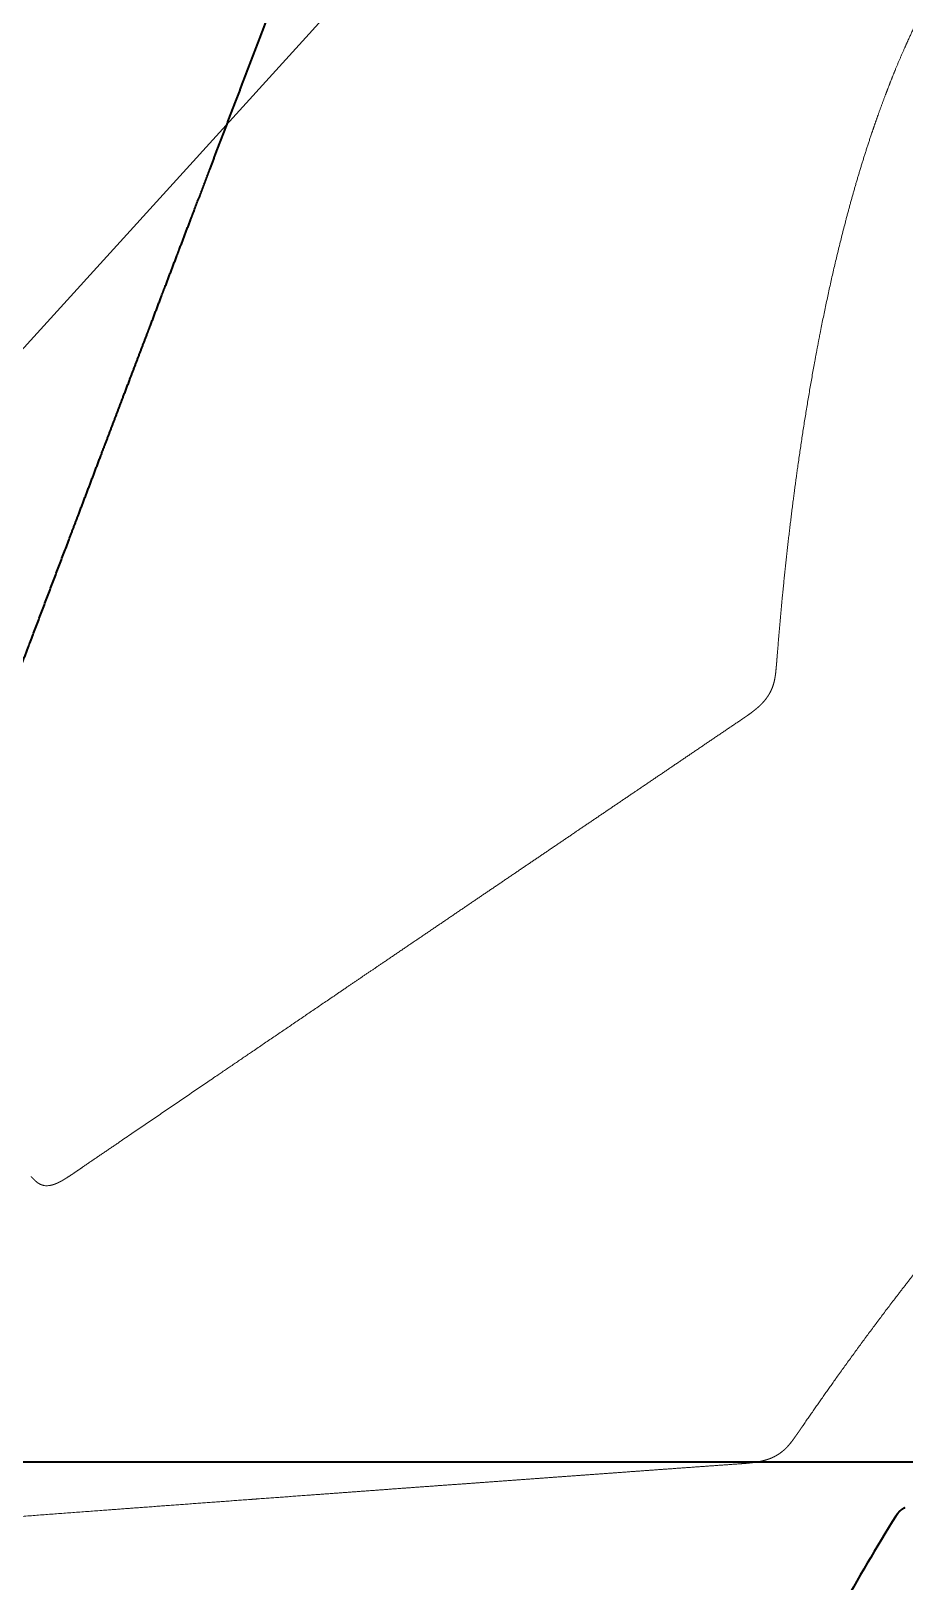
# Model space of a CAD drawing. Header units: millimetres. Extents: x 120 to 10915, y 515 to 8014.
# Drawn here: x 8374.3 to 8479.4, y 7013.1 to 7199.7 of the extents above; entities that cross this region are included whole.
import ezdxf

# ---------------------------------------------------------------- set-up
doc = ezdxf.new("R2010")
doc.units = ezdxf.units.MM
doc.layers.get('0').update_dxf_attribs({"lineweight": 13})
doc.layers.add('201_Dimensions', color=7, linetype='Continuous', lineweight=13)

# ---------------------------------------------------------------- blocks, each defined once
blk = doc.blocks.new('BLOCK12')
at = {"layer": '201_Dimensions', "color": 2, "lineweight": 25}
blk.add_line((8292.5, 3172.5), (8839.900391, 3775.256348), dxfattribs=at)
blk = doc.blocks.new('2903066')
at = {"layer": '201_Dimensions', "color": 3, "lineweight": 18}
blk.add_line((8380.4, 3162.92), (8380.42, 3162.94), dxfattribs=at)
at = {"layer": '201_Dimensions', "color": 3, "lineweight": 35}
blk.add_line((8927.77, 3127.5), (8359.76, 3127.5), dxfattribs=at)
at = {"layer": '201_Dimensions', "color": 3, "lineweight": 18}
blk.add_arc((8376.18, 3162.74), 1.99, 262.1487, 276.2123, dxfattribs=at)
at = {"layer": '201_Dimensions', "color": 3, "lineweight": 35}
blk.add_ellipse((8509.61, 3111.36), major_axis=(-50.44, -74.28), ratio=0.350731, start_param=4.819602, end_param=4.969214, dxfattribs=at)
at = {"layer": '201_Dimensions', "color": 3, "lineweight": 18}
for points, knots in [([(8486.01, 3310.13), (8485.47, 3309.28), (8484.94, 3308.43), (8484.42, 3307.56), (8483.85, 3306.59), (8483.3, 3305.61), (8483.25, 3305.52), (8483.14, 3305.32), (8483.03, 3305.12), (8482.98, 3305.02), (8482.87, 3304.83), (8482.76, 3304.63), (8482.71, 3304.53), (8482.22, 3303.63), (8481.75, 3302.72), (8481.34, 3301.9), (8480.52, 3300.23), (8479.74, 3298.53), (8479.34, 3297.65), (8478.76, 3296.31), (8478.2, 3294.96), (8478.01, 3294.49), (8477.63, 3293.53), (8477.26, 3292.57), (8477.07, 3292.07), (8476.61, 3290.86), (8476.17, 3289.63), (8475.91, 3288.9), (8475.66, 3288.17), (8475.41, 3287.43)], [0, 0, 0, 0, 0, 0, 20.289058, 20.289058, 20.289058, 22.543856, 22.543856, 22.543856, 24.798653, 24.798653, 24.798653, 27.053451, 27.053451, 27.053451, 45.393752, 45.393752, 45.393752, 64.585818, 64.585818, 64.585818, 74.741555, 74.741555, 74.741555, 85.299381, 85.299381, 85.299381, 100.864002, 100.864002, 100.864002, 100.864002, 100.864002, 100.864002]), ([(8475.41, 3287.43), (8474.2, 3283.85), (8473.12, 3280.23), (8472.14, 3276.59), (8470.51, 3269.91), (8469.13, 3263.18), (8468.56, 3260.15), (8467.41, 3253.61), (8466.44, 3247.05), (8465.97, 3243.54), (8465.25, 3237.64), (8464.65, 3231.72), (8464.42, 3229.32), (8464.22, 3226.92), (8464.03, 3224.51)], [0, 0, 0, 0, 0, 0, 75.889392, 75.889392, 75.889392, 138.036558, 138.036558, 138.036558, 209.19621, 209.19621, 209.19621, 257.636512, 257.636512, 257.636512, 257.636512, 257.636512, 257.636512]), ([(8462.9, 3219.65), (8462.95, 3219.72), (8463, 3219.8), (8463.04, 3219.87), (8463.17, 3220.09), (8463.29, 3220.32), (8463.35, 3220.47), (8463.53, 3220.9), (8463.66, 3221.34), (8463.72, 3221.63), (8463.8, 3222.06), (8463.85, 3222.49), (8463.86, 3222.62), (8463.88, 3222.81), (8463.9, 3223.01), (8463.91, 3223.08), (8463.91, 3223.13), (8463.92, 3223.18)], [0, 0, 0, 0, 0, 0, 1.776995, 1.776995, 1.776995, 5.101639, 5.101639, 5.101639, 11.016671, 11.016671, 11.016671, 13.785671, 13.785671, 13.785671, 14.865171, 14.865171, 14.865171, 14.865171, 14.865171, 14.865171]), ([(8463.97, 3223.79), (8463.97, 3223.78), (8463.97, 3223.77), (8463.97, 3223.76), (8463.96, 3223.66), (8463.95, 3223.57), (8463.94, 3223.47), (8463.93, 3223.38), (8463.93, 3223.28), (8463.92, 3223.27), (8463.92, 3223.25), (8463.92, 3223.23), (8463.92, 3223.22), (8463.92, 3223.2), (8463.92, 3223.19)], [0, 0, 0, 0, 0, 0, 0.268651, 0.268651, 0.268651, 2.08936, 2.08936, 2.08936, 2.346368, 2.346368, 2.346368, 2.59504, 2.59504, 2.59504, 2.59504, 2.59504, 2.59504]), ([(8463.97, 3223.79), (8463.98, 3223.85), (8463.98, 3223.91), (8463.98, 3223.96), (8463.99, 3224.06), (8464, 3224.15), (8464, 3224.2), (8464.01, 3224.28), (8464.02, 3224.36), (8464.02, 3224.4), (8464.02, 3224.44), (8464.03, 3224.49), (8464.03, 3224.49), (8464.03, 3224.49), (8464.03, 3224.5), (8464.03, 3224.5), (8464.03, 3224.5), (8464.03, 3224.5), (8464.03, 3224.5), (8464.03, 3224.51), (8464.03, 3224.51)], [0, 0, 0, 0, 0, 0, 1.209761, 1.209761, 1.209761, 2.069578, 2.069578, 2.069578, 2.95645, 2.95645, 2.95645, 2.998467, 2.998467, 2.998467, 3.040484, 3.040484, 3.040484, 3.047382, 3.047382, 3.047382, 3.047382, 3.047382, 3.047382]), ([(8459.68, 3216.81), (8459.9, 3216.96), (8460.12, 3217.11), (8460.34, 3217.26), (8460.71, 3217.51), (8461.06, 3217.78), (8461.2, 3217.89), (8461.41, 3218.06), (8461.61, 3218.23), (8461.68, 3218.28), (8461.93, 3218.51), (8462.18, 3218.75), (8462.35, 3218.94), (8462.57, 3219.19), (8462.77, 3219.46), (8462.81, 3219.52), (8462.86, 3219.59), (8462.9, 3219.65)], [0, 0, 0, 0, 0, 0, 5.380261, 5.380261, 5.380261, 8.943382, 8.943382, 8.943382, 10.69195, 10.69195, 10.69195, 15.820416, 15.820416, 15.820416, 17.387532, 17.387532, 17.387532, 17.387532, 17.387532, 17.387532]), ([(8459.68, 3216.81), (8458.06, 3215.71), (8456.44, 3214.61), (8454.83, 3213.52), (8451.72, 3211.41), (8448.6, 3209.29), (8447.1, 3208.28), (8444.17, 3206.29), (8441.23, 3204.3), (8439.79, 3203.32), (8436.86, 3201.33), (8433.94, 3199.35), (8432.48, 3198.36), (8429.44, 3196.29), (8426.39, 3194.23), (8424.8, 3193.14), (8421.57, 3190.95), (8418.35, 3188.76), (8416.7, 3187.64), (8414.19, 3185.94), (8411.68, 3184.23), (8410.83, 3183.65), (8405.82, 3180.24), (8400.81, 3176.83), (8396.63, 3173.99), (8390.89, 3170.08), (8385.15, 3166.16), (8383.57, 3165.09), (8381.99, 3164.01), (8380.42, 3162.94)], [0, 0, 0, 0, 0, 0, 39.157364, 39.157364, 39.157364, 75.315755, 75.315755, 75.315755, 110.117299, 110.117299, 110.117299, 145.934056, 145.934056, 145.934056, 183.723171, 183.723171, 183.723171, 223.926899, 223.926899, 223.926899, 244.368402, 244.368402, 244.368402, 345.096577, 345.096577, 345.096577, 383.283297, 383.283297, 383.283297, 383.283297, 383.283297, 383.283297]), ([(8508.37, 3180.58), (8505.54, 3178.08), (8502.79, 3175.49), (8500.12, 3172.82), (8495.37, 3167.86), (8490.81, 3162.72), (8488.79, 3160.37), (8484.54, 3155.29), (8480.41, 3150.09), (8478.25, 3147.29), (8474.67, 3142.54), (8471.19, 3137.71), (8469.8, 3135.74), (8468.42, 3133.77), (8467.05, 3131.78)], [0, 0, 0, 0, 0, 0, 75.889392, 75.889392, 75.889392, 138.036558, 138.036558, 138.036558, 209.19621, 209.19621, 209.19621, 257.636512, 257.636512, 257.636512, 257.636512, 257.636512, 257.636512]), ([(8375.91, 3160.77), (8375.89, 3160.77), (8375.87, 3160.77), (8375.85, 3160.78), (8375.69, 3160.81), (8375.53, 3160.86), (8375.4, 3160.91), (8375.21, 3161.02), (8375.03, 3161.15), (8374.97, 3161.2), (8374.78, 3161.35), (8374.62, 3161.52), (8374.5, 3161.64), (8374.4, 3161.75), (8374.29, 3161.87)], [0, 0, 0, 0, 0, 0, 0.406364, 0.406364, 0.406364, 3.261939, 3.261939, 3.261939, 4.871312, 4.871312, 4.871312, 8.024092, 8.024092, 8.024092, 8.024092, 8.024092, 8.024092]), ([(8378.09, 3161.4), (8378.13, 3161.43), (8378.18, 3161.45), (8378.22, 3161.48), (8378.31, 3161.53), (8378.4, 3161.59), (8378.44, 3161.61), (8378.87, 3161.88), (8379.3, 3162.17), (8379.65, 3162.41), (8380.02, 3162.66), (8380.4, 3162.92)], [0, 0, 0, 0, 0, 0, 1.029145, 1.029145, 1.029145, 2.137343, 2.137343, 2.137343, 11.258252, 11.258252, 11.258252, 11.258252, 11.258252, 11.258252]), ([(8376.4, 3160.76), (8376.48, 3160.77), (8376.57, 3160.78), (8376.65, 3160.8), (8376.8, 3160.83), (8376.95, 3160.88), (8377.02, 3160.9), (8377.1, 3160.93), (8377.18, 3160.96), (8377.19, 3160.96), (8377.21, 3160.97), (8377.23, 3160.98)], [0, 0, 0, 0, 0, 0, 1.723799, 1.723799, 1.723799, 3.111846, 3.111846, 3.111846, 3.461921, 3.461921, 3.461921, 3.461921, 3.461921, 3.461921]), ([(8377.23, 3160.98), (8377.3, 3161), (8377.37, 3161.03), (8377.44, 3161.07), (8377.6, 3161.14), (8377.75, 3161.21), (8377.83, 3161.26), (8377.94, 3161.31), (8378.04, 3161.37), (8378.05, 3161.38), (8378.07, 3161.39), (8378.09, 3161.4)], [0, 0, 0, 0, 0, 0, 1.536404, 1.536404, 1.536404, 3.469092, 3.469092, 3.469092, 3.859736, 3.859736, 3.859736, 3.859736, 3.859736, 3.859736]), ([(8466.65, 3131.19), (8466.68, 3131.23), (8466.71, 3131.28), (8466.74, 3131.33), (8466.79, 3131.41), (8466.85, 3131.48), (8466.87, 3131.52), (8466.92, 3131.59), (8466.97, 3131.65), (8466.99, 3131.69), (8467.02, 3131.72), (8467.04, 3131.76), (8467.04, 3131.76), (8467.04, 3131.76), (8467.05, 3131.77), (8467.05, 3131.77), (8467.05, 3131.77), (8467.05, 3131.77), (8467.05, 3131.77), (8467.05, 3131.77), (8467.05, 3131.77)], [0, 0, 0, 0, 0, 0, 1.209761, 1.209761, 1.209761, 2.069578, 2.069578, 2.069578, 2.95645, 2.95645, 2.95645, 2.998467, 2.998467, 2.998467, 3.040484, 3.040484, 3.040484, 3.047382, 3.047382, 3.047382, 3.047382, 3.047382, 3.047382]), ([(8463.65, 3128.13), (8463.73, 3128.17), (8463.8, 3128.21), (8463.88, 3128.26), (8464.1, 3128.38), (8464.32, 3128.52), (8464.45, 3128.62), (8464.82, 3128.9), (8465.15, 3129.22), (8465.35, 3129.44), (8465.63, 3129.77), (8465.89, 3130.12), (8465.97, 3130.23), (8466.08, 3130.38), (8466.19, 3130.54), (8466.23, 3130.6), (8466.26, 3130.64), (8466.29, 3130.69)], [0, 0, 0, 0, 0, 0, 1.776995, 1.776995, 1.776995, 5.101639, 5.101639, 5.101639, 11.016671, 11.016671, 11.016671, 13.785671, 13.785671, 13.785671, 14.865171, 14.865171, 14.865171, 14.865171, 14.865171, 14.865171]), ([(8466.65, 3131.19), (8466.64, 3131.18), (8466.63, 3131.17), (8466.63, 3131.16), (8466.57, 3131.08), (8466.52, 3131), (8466.46, 3130.92), (8466.41, 3130.84), (8466.35, 3130.77), (8466.34, 3130.76), (8466.33, 3130.74), (8466.32, 3130.72), (8466.31, 3130.71), (8466.3, 3130.7), (8466.3, 3130.69)], [0, 0, 0, 0, 0, 0, 0.268651, 0.268651, 0.268651, 2.08936, 2.08936, 2.08936, 2.346368, 2.346368, 2.346368, 2.59504, 2.59504, 2.59504, 2.59504, 2.59504, 2.59504]), ([(8459.43, 3127.28), (8459.7, 3127.3), (8459.97, 3127.32), (8460.24, 3127.34), (8460.68, 3127.38), (8461.12, 3127.43), (8461.3, 3127.46), (8461.56, 3127.5), (8461.82, 3127.54), (8461.9, 3127.56), (8462.24, 3127.63), (8462.57, 3127.72), (8462.82, 3127.79), (8463.13, 3127.9), (8463.44, 3128.03), (8463.51, 3128.07), (8463.58, 3128.1), (8463.65, 3128.13)], [0, 0, 0, 0, 0, 0, 5.380261, 5.380261, 5.380261, 8.943382, 8.943382, 8.943382, 10.69195, 10.69195, 10.69195, 15.820416, 15.820416, 15.820416, 17.387532, 17.387532, 17.387532, 17.387532, 17.387532, 17.387532]), ([(8459.43, 3127.28), (8457.48, 3127.14), (8455.53, 3127), (8453.59, 3126.86), (8449.84, 3126.59), (8446.08, 3126.32), (8444.28, 3126.18), (8440.74, 3125.93), (8437.2, 3125.67), (8435.46, 3125.54), (8431.94, 3125.29), (8428.42, 3125.03), (8426.66, 3124.9), (8422.99, 3124.64), (8419.32, 3124.37), (8417.39, 3124.23), (8413.51, 3123.94), (8409.62, 3123.66), (8407.63, 3123.51), (8404.61, 3123.29), (8401.58, 3123.07), (8400.55, 3122.99), (8394.51, 3122.55), (8388.47, 3122.1), (8383.42, 3121.73), (8376.5, 3121.21), (8369.57, 3120.69), (8367.66, 3120.55), (8365.76, 3120.4), (8363.86, 3120.26)], [0, 0, 0, 0, 0, 0, 39.157364, 39.157364, 39.157364, 75.315755, 75.315755, 75.315755, 110.117299, 110.117299, 110.117299, 145.934056, 145.934056, 145.934056, 183.723171, 183.723171, 183.723171, 223.926899, 223.926899, 223.926899, 244.368402, 244.368402, 244.368402, 345.096577, 345.096577, 345.096577, 383.283297, 383.283297, 383.283297, 383.283297, 383.283297, 383.283297])]:
    blk.add_open_spline(points, degree=5, knots=knots, dxfattribs=at)
at = {"layer": '201_Dimensions', "color": 3, "lineweight": 35}
for points, knots in [([(8370, 3215.09), (8371.36, 3218.7), (8372.72, 3222.3), (8374.08, 3225.88), (8376.51, 3232.29), (8378.93, 3238.7), (8380, 3241.51), (8381.41, 3245.23), (8382.82, 3248.95), (8383.23, 3250.02), (8384.31, 3252.86), (8385.38, 3255.7), (8386.1, 3257.58), (8387.19, 3260.44), (8388.28, 3263.3), (8388.63, 3264.24), (8389.35, 3266.12), (8390.06, 3268), (8390.42, 3268.94), (8391.11, 3270.76), (8391.81, 3272.59), (8392.14, 3273.47), (8392.82, 3275.24), (8393.49, 3277.01), (8393.83, 3277.9), (8394.8, 3280.45), (8395.77, 3282.99), (8396.4, 3284.66), (8397.65, 3287.95), (8398.91, 3291.24), (8399.53, 3292.86), (8400.8, 3296.21), (8402.07, 3299.55), (8402.73, 3301.26), (8403.38, 3302.97), (8404.03, 3304.68)], [0, 0, 0, 0, 0, 0, 77.012129, 77.012129, 77.012129, 137.049925, 137.049925, 137.049925, 156.603556, 156.603556, 156.603556, 197.768304, 197.768304, 197.768304, 217.862507, 217.862507, 217.862507, 237.95671, 237.95671, 237.95671, 256.892465, 256.892465, 256.892465, 275.839784, 275.839784, 275.839784, 311.398466, 311.398466, 311.398466, 346.251867, 346.251867, 346.251867, 382.918486, 382.918486, 382.918486, 382.918486, 382.918486, 382.918486]), ([(8479.39, 3122.01), (8479.28, 3121.94), (8479.16, 3121.87), (8479.05, 3121.8), (8478.82, 3121.65), (8478.62, 3121.46), (8478.53, 3121.35), (8478.44, 3121.21), (8478.35, 3121.07), (8478.33, 3121.05), (8478.32, 3121.03), (8478.31, 3121)], [0, 0, 0, 0, 0, 0, 2.682656, 2.682656, 2.682656, 5.546903, 5.546903, 5.546903, 6.05812, 6.05812, 6.05812, 6.05812, 6.05812, 6.05812])]:
    blk.add_open_spline(points, degree=5, knots=knots, dxfattribs=at)
at = {"layer": '201_Dimensions', "lineweight": 0}
blk.add_blockref('BLOCK12', (0, 0), dxfattribs=at)

msp = doc.modelspace()

# ---------------------------------------------------------------- block references
at = {"color": 7, "lineweight": 35}
msp.add_blockref('2903066', (0, 3900), dxfattribs=at)

doc.saveas('drawing.dxf')
